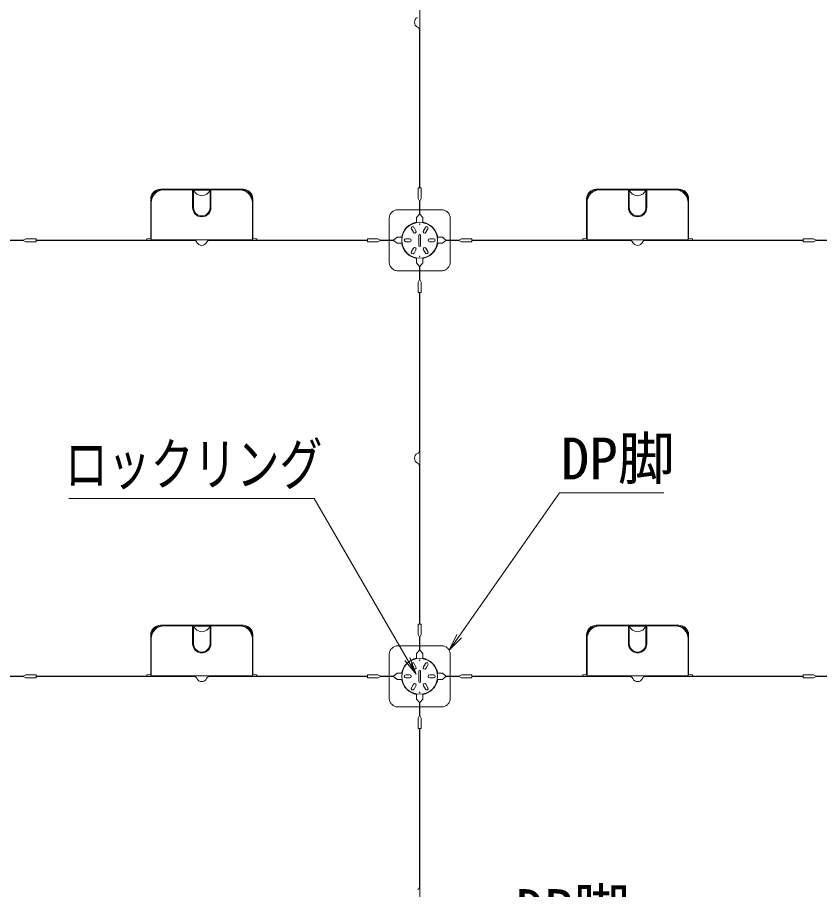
# Model space of a CAD drawing. Units: millimetres, scale not verified. Extents: x -600 to 600, y -416 to 415.
# Drawn here: x -397.1 to -259.1, y 145.4 to 295.4 of the extents above; entities that cross this region are included whole.
import ezdxf
from ezdxf.enums import TextEntityAlignment as Align

# ---------------------------------------------------------------- set-up
doc = ezdxf.new("R2010")
doc.units = ezdxf.units.MM
doc.header["$LTSCALE"] = 5
doc.linetypes.add('DASHED3', pattern=[4, 3, -1])
doc.layers.add('0-A_0', color=3, linetype='Continuous', lineweight=9)
doc.layers.add('1-5_6文字', color=2, linetype='Continuous', lineweight=9)
doc.styles.add('ＭＳ ゴシック', font='')
doc.styles.get('ＭＳ ゴシック').set_extended_font_data('MS Gothic')

# ---------------------------------------------------------------- blocks, each defined once
blk = doc.blocks.new('MLeader24')
at = {"layer": '1-5_6文字', "color": 1}
blk.add_line((-302.742, 213.654), (-285.896, 213.654), dxfattribs=at)
at = {"layer": '1-5_6文字'}
blk.add_line((-322.829, 186.557), (-321.107, 189.013), dxfattribs=at)
at = {"layer": '1-5_6文字', "color": 1}
blk.add_lwpolyline([(-321.107, 189.013), (-303.822, 213.654), (-302.742, 213.654)], dxfattribs=at)
at = {"layer": '1-5_6文字'}
blk.add_lwpolyline([(-320.697, 188.726), (-322.829, 186.557), (-321.516, 189.3)], dxfattribs=at)
at = {"layer": '1-5_6文字', "style": 'ＭＳ ゴシック'}
blk.add_text('DP脚', height=7.221, dxfattribs=at).set_placement((-303.615, 213.767), align=Align.BOTTOM_LEFT)
blk = doc.blocks.new('MLeader26')
at = {"layer": '1-5_6文字', "color": 1}
blk.add_line((-347.104, 212.681), (-388.256, 212.681), dxfattribs=at)
at = {"layer": '1-5_6文字'}
blk.add_line((-328.518, 182.443), (-330.021, 185.039), dxfattribs=at)
at = {"layer": '1-5_6文字', "color": 1}
blk.add_lwpolyline([(-330.021, 185.039), (-346.024, 212.681), (-347.104, 212.681)], dxfattribs=at)
at = {"layer": '1-5_6文字'}
blk.add_lwpolyline([(-329.589, 185.29), (-328.518, 182.443), (-330.454, 184.789)], dxfattribs=at)
at = {"layer": '1-5_6文字', "style": 'ＭＳ ゴシック', "width": 0.75}
blk.add_text('ロックリング', height=7.221, dxfattribs=at).set_placement((-388.952, 212.793), align=Align.BOTTOM_LEFT)
blk = doc.blocks.new('MLeader29')
at = {"layer": '1-5_6文字', "color": 1}
blk.add_line((-310.487, 135.976), (-293.641, 135.976), dxfattribs=at)
at = {"layer": '1-5_6文字'}
blk.add_line((-324.609, 112.326), (-323.16, 114.953), dxfattribs=at)
at = {"layer": '1-5_6文字', "color": 1}
blk.add_lwpolyline([(-323.16, 114.953), (-311.567, 135.976), (-310.487, 135.976)], dxfattribs=at)
at = {"layer": '1-5_6文字'}
blk.add_lwpolyline([(-322.722, 114.712), (-324.609, 112.326), (-323.598, 115.195)], dxfattribs=at)
at = {"layer": '1-5_6文字', "style": 'ＭＳ ゴシック'}
blk.add_text('DP脚', height=7.221, dxfattribs=at).set_placement((-311.36, 136.088), align=Align.BOTTOM_LEFT)

msp = doc.modelspace()

# ---------------------------------------------------------------- linework, layer by layer
at = {"layer": '0-A_0'}
for p, q in [((-327.86, 323.076), (-327.86, 266.076)), ((-327.92, 266.076), (-327.92, 293.254)), ((-371.84, 265.776), (-366.815, 265.776)), ((-366.965, 262.686), (-366.965, 265.626)), ((-366.815, 262.686), (-366.815, 265.626)), ((-363.965, 265.776), (-358.94, 265.776)), ((-363.965, 262.686), (-363.965, 265.626)), ((-363.815, 262.686), (-363.815, 265.626)), ((-328.16, 264.276), (-328.16, 266.076)), ((-327.92, 266.076), (-328.16, 266.076)), ((-327.86, 266.076), (-327.62, 266.076)), ((-296.84, 265.776), (-291.815, 265.776)), ((-291.965, 262.686), (-291.965, 265.626)), ((-291.815, 262.686), (-291.815, 265.626)), ((-288.965, 265.776), (-283.94, 265.776)), ((-288.965, 262.686), (-288.965, 265.626)), ((-288.815, 262.686), (-288.815, 265.626)), ((-366.965, 265.026), (-366.815, 265.026)), ((-366.965, 264.876), (-366.815, 264.876)), ((-363.965, 265.026), (-363.815, 265.026)), ((-363.965, 264.876), (-363.815, 264.876)), ((-327.905, 263.826), (-328.16, 264.276)), ((-291.965, 265.026), (-291.815, 265.026)), ((-291.965, 264.876), (-291.815, 264.876)), ((-288.965, 265.026), (-288.815, 265.026)), ((-288.965, 264.876), (-288.815, 264.876)), ((-374.09, 257.136), (-374.09, 263.526)), ((-356.69, 257.136), (-356.69, 263.526)), ((-327.905, 261.576), (-327.905, 263.826)), ((-327.875, 261.576), (-327.875, 263.826)), ((-299.09, 257.136), (-299.09, 263.526)), ((-281.69, 257.136), (-281.69, 263.526)), ((-328.415, 260.976), (-327.905, 261.576)), ((-327.365, 260.976), (-327.875, 261.576)), ((-328.415, 260.121), (-328.415, 260.976)), ((-327.365, 260.121), (-327.365, 260.976)), ((-328.973, 258.443), (-329.31, 259.027)), ((-328.531, 258.698), (-328.869, 259.282)), ((-327.248, 258.698), (-326.91, 259.282)), ((-326.806, 258.443), (-326.469, 259.027)), ((-398.39, 257.091), (-396.14, 257.091)), ((-398.39, 257.061), (-396.14, 257.061)), ((-396.14, 257.091), (-395.69, 257.346)), ((-396.14, 257.061), (-395.69, 256.806)), ((-395.69, 257.346), (-393.89, 257.346)), ((-395.69, 256.806), (-393.89, 256.806)), ((-393.89, 257.106), (-393.89, 257.346)), ((-393.89, 257.106), (-374.84, 257.106)), ((-393.89, 257.046), (-366.712, 257.046)), ((-393.89, 257.046), (-393.89, 256.806)), ((-374.84, 257.106), (-374.84, 257.346)), ((-374.09, 257.346), (-374.84, 257.346)), ((-374.09, 257.136), (-356.69, 257.136)), ((-336.89, 257.046), (-364.067, 257.046)), ((-356.69, 257.346), (-355.94, 257.346)), ((-355.94, 257.106), (-355.94, 257.346)), ((-355.94, 257.106), (-336.89, 257.106)), ((-335.09, 257.346), (-336.89, 257.346)), ((-336.89, 257.106), (-336.89, 257.346)), ((-336.89, 257.046), (-336.89, 256.806)), ((-335.09, 256.806), (-336.89, 256.806)), ((-334.64, 257.091), (-335.09, 257.346)), ((-334.64, 257.061), (-335.09, 256.806)), ((-332.39, 257.091), (-334.64, 257.091)), ((-332.39, 257.061), (-334.64, 257.061)), ((-331.79, 257.601), (-332.39, 257.091)), ((-331.79, 256.551), (-332.39, 257.061)), ((-330.907, 257.601), (-331.79, 257.601)), ((-330.907, 256.551), (-331.79, 256.551)), ((-329.615, 257.331), (-330.29, 257.331)), ((-329.615, 256.821), (-330.29, 256.821)), ((-328.04, 257.976), (-328.04, 256.176)), ((-327.74, 257.976), (-327.74, 256.176)), ((-326.165, 257.331), (-325.49, 257.331)), ((-326.165, 256.821), (-325.49, 256.821)), ((-324.873, 257.601), (-323.99, 257.601)), ((-324.873, 256.551), (-323.99, 256.551)), ((-323.99, 257.601), (-323.39, 257.091)), ((-323.99, 256.551), (-323.39, 257.061)), ((-323.39, 257.091), (-321.14, 257.091)), ((-323.39, 257.061), (-321.14, 257.061)), ((-321.14, 257.091), (-320.69, 257.346)), ((-321.14, 257.061), (-320.69, 256.806)), ((-320.69, 257.346), (-318.89, 257.346)), ((-320.69, 256.806), (-318.89, 256.806)), ((-318.89, 257.106), (-318.89, 257.346)), ((-318.89, 257.106), (-299.84, 257.106)), ((-318.89, 257.046), (-291.712, 257.046)), ((-318.89, 257.046), (-318.89, 256.806)), ((-299.84, 257.106), (-299.84, 257.346)), ((-299.09, 257.346), (-299.84, 257.346)), ((-299.09, 257.136), (-281.69, 257.136)), ((-261.89, 257.046), (-289.067, 257.046)), ((-281.69, 257.346), (-280.94, 257.346)), ((-280.94, 257.106), (-280.94, 257.346)), ((-280.94, 257.106), (-261.89, 257.106)), ((-261.89, 257.106), (-261.89, 257.346)), ((-260.09, 257.346), (-261.89, 257.346)), ((-261.89, 257.046), (-261.89, 256.806)), ((-260.09, 256.806), (-261.89, 256.806)), ((-259.64, 257.091), (-260.09, 257.346)), ((-259.64, 257.061), (-260.09, 256.806)), ((-257.39, 257.091), (-259.64, 257.091)), ((-257.39, 257.061), (-259.64, 257.061)), ((-328.973, 255.71), (-329.31, 255.125)), ((-328.531, 255.455), (-328.869, 254.87)), ((-327.248, 255.455), (-326.91, 254.87)), ((-326.806, 255.71), (-326.469, 255.125)), ((-328.415, 254.031), (-328.415, 253.176)), ((-327.365, 254.031), (-327.365, 253.176)), ((-328.415, 253.176), (-327.905, 252.576)), ((-327.905, 252.576), (-327.905, 250.326)), ((-327.365, 253.176), (-327.875, 252.576)), ((-327.875, 252.576), (-327.875, 250.326)), ((-327.875, 250.326), (-327.62, 249.876)), ((-327.62, 249.876), (-327.62, 248.076)), ((-327.92, 248.076), (-328.16, 248.076)), ((-327.92, 248.076), (-327.92, 220.899)), ((-327.86, 248.076), (-327.86, 191.076)), ((-327.86, 248.076), (-327.62, 248.076)), ((-327.92, 191.076), (-327.92, 218.254)), ((-371.84, 190.776), (-366.815, 190.776)), ((-366.965, 187.686), (-366.965, 190.626)), ((-366.815, 187.686), (-366.815, 190.626)), ((-363.965, 190.776), (-358.94, 190.776)), ((-363.965, 187.686), (-363.965, 190.626)), ((-363.815, 187.686), (-363.815, 190.626)), ((-327.92, 191.076), (-328.16, 191.076)), ((-327.86, 191.076), (-327.62, 191.076)), ((-327.62, 189.276), (-327.62, 191.076)), ((-296.84, 190.776), (-291.815, 190.776)), ((-291.965, 187.686), (-291.965, 190.626)), ((-291.815, 187.686), (-291.815, 190.626)), ((-288.965, 190.776), (-283.94, 190.776)), ((-288.965, 187.686), (-288.965, 190.626)), ((-288.815, 187.686), (-288.815, 190.626)), ((-366.965, 190.026), (-366.815, 190.026)), ((-366.965, 189.876), (-366.815, 189.876)), ((-363.965, 190.026), (-363.815, 190.026)), ((-363.965, 189.876), (-363.815, 189.876)), ((-327.875, 188.826), (-327.62, 189.276)), ((-291.965, 190.026), (-291.815, 190.026)), ((-291.965, 189.876), (-291.815, 189.876)), ((-288.965, 190.026), (-288.815, 190.026)), ((-288.965, 189.876), (-288.815, 189.876)), ((-374.09, 182.136), (-374.09, 188.526)), ((-356.69, 182.136), (-356.69, 188.526)), ((-327.905, 186.576), (-327.905, 188.826)), ((-327.875, 186.576), (-327.875, 188.826)), ((-299.09, 182.136), (-299.09, 188.526)), ((-281.69, 182.136), (-281.69, 188.526)), ((-328.415, 185.976), (-327.905, 186.576)), ((-327.365, 185.976), (-327.875, 186.576)), ((-328.415, 185.121), (-328.415, 185.976)), ((-327.365, 185.121), (-327.365, 185.976)), ((-328.973, 183.443), (-329.31, 184.027)), ((-328.531, 183.698), (-328.869, 184.282)), ((-327.248, 183.698), (-326.91, 184.282)), ((-326.806, 183.443), (-326.469, 184.027)), ((-398.39, 182.091), (-396.14, 182.091)), ((-398.39, 182.061), (-396.14, 182.061)), ((-396.14, 182.091), (-395.69, 182.346)), ((-396.14, 182.061), (-395.69, 181.806)), ((-395.69, 182.346), (-393.89, 182.346)), ((-395.69, 181.806), (-393.89, 181.806)), ((-393.89, 182.106), (-393.89, 182.346)), ((-393.89, 182.106), (-374.84, 182.106)), ((-393.89, 182.046), (-366.712, 182.046)), ((-393.89, 182.046), (-393.89, 181.806)), ((-374.84, 182.106), (-374.84, 182.346)), ((-374.09, 182.346), (-374.84, 182.346)), ((-374.09, 182.136), (-356.69, 182.136)), ((-336.89, 182.046), (-364.067, 182.046)), ((-356.69, 182.346), (-355.94, 182.346)), ((-355.94, 182.106), (-355.94, 182.346)), ((-355.94, 182.106), (-336.89, 182.106)), ((-336.89, 182.106), (-336.89, 182.346)), ((-335.09, 182.346), (-336.89, 182.346)), ((-336.89, 182.046), (-336.89, 181.806)), ((-335.09, 181.806), (-336.89, 181.806)), ((-334.64, 182.091), (-335.09, 182.346)), ((-334.64, 182.061), (-335.09, 181.806)), ((-332.39, 182.091), (-334.64, 182.091)), ((-332.39, 182.061), (-334.64, 182.061)), ((-331.79, 182.601), (-332.39, 182.091)), ((-331.79, 181.551), (-332.39, 182.061)), ((-330.907, 182.601), (-331.79, 182.601)), ((-330.907, 181.551), (-331.79, 181.551)), ((-329.615, 182.331), (-330.29, 182.331)), ((-329.615, 181.821), (-330.29, 181.821)), ((-328.04, 182.976), (-328.04, 181.176)), ((-327.74, 182.976), (-327.74, 181.176)), ((-326.165, 182.331), (-325.49, 182.331)), ((-326.165, 181.821), (-325.49, 181.821)), ((-324.873, 182.601), (-323.99, 182.601)), ((-324.873, 181.551), (-323.99, 181.551)), ((-323.99, 182.601), (-323.39, 182.091)), ((-323.99, 181.551), (-323.39, 182.061)), ((-323.39, 182.091), (-321.14, 182.091)), ((-323.39, 182.061), (-321.14, 182.061)), ((-321.14, 182.091), (-320.69, 182.346)), ((-321.14, 182.061), (-320.69, 181.806)), ((-320.69, 182.346), (-318.89, 182.346)), ((-320.69, 181.806), (-318.89, 181.806)), ((-318.89, 182.106), (-318.89, 182.346)), ((-318.89, 182.106), (-299.84, 182.106)), ((-318.89, 182.046), (-291.712, 182.046)), ((-318.89, 182.046), (-318.89, 181.806)), ((-299.84, 182.106), (-299.84, 182.346)), ((-299.09, 182.346), (-299.84, 182.346)), ((-299.09, 182.136), (-281.69, 182.136)), ((-261.89, 182.046), (-289.067, 182.046)), ((-281.69, 182.346), (-280.94, 182.346)), ((-280.94, 182.106), (-280.94, 182.346)), ((-280.94, 182.106), (-261.89, 182.106)), ((-260.09, 182.346), (-261.89, 182.346)), ((-261.89, 182.106), (-261.89, 182.346)), ((-261.89, 182.046), (-261.89, 181.806)), ((-260.09, 181.806), (-261.89, 181.806)), ((-259.64, 182.091), (-260.09, 182.346)), ((-259.64, 182.061), (-260.09, 181.806)), ((-257.39, 182.091), (-259.64, 182.091)), ((-257.39, 182.061), (-259.64, 182.061)), ((-328.973, 180.71), (-329.31, 180.125)), ((-328.531, 180.455), (-328.869, 179.87)), ((-327.248, 180.455), (-326.91, 179.87)), ((-326.806, 180.71), (-326.469, 180.125)), ((-328.415, 179.031), (-328.415, 178.176)), ((-327.365, 179.031), (-327.365, 178.176)), ((-328.415, 178.176), (-327.905, 177.576)), ((-327.905, 177.576), (-327.905, 175.326)), ((-327.365, 178.176), (-327.875, 177.576)), ((-327.875, 177.576), (-327.875, 175.326)), ((-327.905, 175.326), (-328.16, 174.876)), ((-328.16, 174.876), (-328.16, 173.076)), ((-327.875, 175.326), (-327.62, 174.876)), ((-327.62, 174.876), (-327.62, 173.076)), ((-327.92, 173.076), (-328.16, 173.076)), ((-327.92, 173.076), (-327.92, 145.899)), ((-327.86, 173.076), (-327.86, 116.076)), ((-327.86, 173.076), (-327.62, 173.076))]:
    msp.add_line(p, q, dxfattribs=at)
at = {"layer": '0-A_0', "color": 2}
for p, q in [((-372.515, 265.851), (-358.265, 265.851)), ((-372.515, 265.701), (-372.416, 265.701)), ((-366.788, 265.701), (-363.991, 265.701)), ((-358.265, 265.701), (-358.364, 265.701)), ((-297.515, 265.851), (-283.265, 265.851)), ((-297.515, 265.701), (-297.416, 265.701)), ((-291.788, 265.701), (-288.991, 265.701)), ((-283.265, 265.701), (-283.364, 265.701)), ((-374.165, 257.346), (-374.165, 264.201)), ((-374.015, 264.102), (-374.015, 264.201)), ((-356.765, 264.102), (-356.765, 264.201)), ((-356.615, 257.346), (-356.615, 264.201)), ((-299.165, 257.346), (-299.165, 264.201)), ((-299.015, 264.102), (-299.015, 264.201)), ((-281.765, 264.102), (-281.765, 264.201)), ((-281.615, 257.346), (-281.615, 264.201)), ((-372.515, 190.851), (-358.265, 190.851)), ((-372.515, 190.701), (-372.416, 190.701)), ((-366.788, 190.701), (-363.991, 190.701)), ((-358.265, 190.701), (-358.364, 190.701)), ((-297.515, 190.851), (-283.265, 190.851)), ((-297.515, 190.701), (-297.416, 190.701)), ((-291.788, 190.701), (-288.991, 190.701)), ((-283.265, 190.701), (-283.364, 190.701)), ((-374.165, 182.346), (-374.165, 189.201)), ((-374.015, 189.102), (-374.015, 189.201)), ((-356.765, 189.102), (-356.765, 189.201)), ((-356.615, 182.346), (-356.615, 189.201)), ((-299.165, 182.346), (-299.165, 189.201)), ((-299.015, 189.102), (-299.015, 189.201)), ((-281.765, 189.102), (-281.765, 189.201)), ((-281.615, 182.346), (-281.615, 189.201))]:
    msp.add_line(p, q, dxfattribs=at)
at = {"layer": '0-A_0', "color": 2, "linetype": 'DASHED3'}
for p, q in [((-324.14, 262.326), (-331.64, 262.326)), ((-333.14, 253.326), (-333.14, 260.826)), ((-322.64, 253.326), (-322.64, 260.826)), ((-324.14, 251.826), (-331.64, 251.826)), ((-324.14, 187.326), (-331.64, 187.326)), ((-333.14, 178.326), (-333.14, 185.826)), ((-322.64, 178.326), (-322.64, 185.826)), ((-324.14, 176.826), (-331.64, 176.826))]:
    msp.add_line(p, q, dxfattribs=at)
at = {"layer": '0-A_0'}
for points in [[(-327.875, 263.826), (-327.62, 264.276), (-327.62, 266.076)], [(-327.905, 250.326), (-328.16, 249.876), (-328.16, 248.076)], [(-327.905, 188.826), (-328.16, 189.276), (-328.16, 191.076)]]:
    msp.add_lwpolyline(points, dxfattribs=at)
for centre, radius in [((-327.89, 257.076), 3.09), ((-327.89, 259.851), 0.0433), ((-327.89, 254.301), 0.0433), ((-327.89, 182.076), 3.09), ((-327.89, 184.851), 0.0433), ((-327.89, 179.301), 0.0433)]:
    msp.add_circle(centre, radius, dxfattribs=at)
for centre, radius, start, end in [((-327.89, 294.576), 0.9, 113.31796, 246.68204), ((-328.46, 293.254), 0.54, 0, 66.68204), ((-371.84, 263.526), 2.25, 90, 180), ((-366.89, 265.626), 0.075, 0, 180), ((-365.39, 266.245), 1.5, 198.19487, 341.80513), ((-363.89, 265.626), 0.075, 0, 180), ((-358.94, 263.526), 2.25, 0, 90), ((-296.84, 263.526), 2.25, 90, 180), ((-291.89, 265.626), 0.075, 0, 180), ((-290.39, 266.245), 1.5, 198.19487, 341.80513), ((-288.89, 265.626), 0.075, 0, 180), ((-283.94, 263.526), 2.25, 0, 90), ((-365.39, 262.686), 1.575, 180, 0), ((-365.39, 262.686), 1.425, 180, 0), ((-290.39, 262.686), 1.575, 180, 0), ((-290.39, 262.686), 1.425, 180, 0), ((-329.09, 259.155), 0.255, 30, 210), ((-328.752, 258.57), 0.255, 210, 30), ((-327.89, 257.976), 0.15, 0, 180), ((-327.027, 258.57), 0.255, 150, 330), ((-326.69, 259.155), 0.255, 330, 150), ((-366.712, 256.506), 0.54, 23.31796, 90), ((-365.39, 257.076), 0.9, 203.31796, 336.68204), ((-364.067, 256.506), 0.54, 90, 156.68204), ((-330.29, 257.076), 0.255, 90, 270), ((-329.615, 257.076), 0.255, 270, 90), ((-326.165, 257.076), 0.255, 90, 270), ((-325.49, 257.076), 0.255, 270, 90), ((-291.712, 256.506), 0.54, 23.31796, 90), ((-290.39, 257.076), 0.9, 203.31796, 336.68204), ((-289.067, 256.506), 0.54, 90, 156.68204), ((-329.09, 254.998), 0.255, 150, 330), ((-328.752, 255.582), 0.255, 330, 150), ((-327.89, 256.176), 0.15, 180, 0), ((-327.027, 255.582), 0.255, 30, 210), ((-326.69, 254.998), 0.255, 210, 30), ((-328.46, 220.899), 0.54, 293.31796, 0), ((-327.89, 219.576), 0.9, 113.31796, 246.68204), ((-328.46, 218.254), 0.54, 0, 66.68204), ((-371.84, 188.526), 2.25, 90, 180), ((-366.89, 190.626), 0.075, 0, 180), ((-365.39, 191.245), 1.5, 198.19487, 341.80513), ((-363.89, 190.626), 0.075, 0, 180), ((-358.94, 188.526), 2.25, 0, 90), ((-296.84, 188.526), 2.25, 90, 180), ((-291.89, 190.626), 0.075, 0, 180), ((-290.39, 191.245), 1.5, 198.19487, 341.80513), ((-288.89, 190.626), 0.075, 0, 180), ((-283.94, 188.526), 2.25, 0, 90), ((-365.39, 187.686), 1.575, 180, 0), ((-365.39, 187.686), 1.425, 180, 0), ((-290.39, 187.686), 1.575, 180, 0), ((-290.39, 187.686), 1.425, 180, 0), ((-329.09, 184.155), 0.255, 30, 210), ((-328.752, 183.57), 0.255, 210, 30), ((-327.89, 182.976), 0.15, 0, 180), ((-327.027, 183.57), 0.255, 150, 330), ((-326.69, 184.155), 0.255, 330, 150), ((-366.712, 181.506), 0.54, 23.31796, 90), ((-365.39, 182.076), 0.9, 203.31796, 336.68204), ((-364.067, 181.506), 0.54, 90, 156.68204), ((-330.29, 182.076), 0.255, 90, 270), ((-329.615, 182.076), 0.255, 270, 90), ((-326.165, 182.076), 0.255, 90, 270), ((-325.49, 182.076), 0.255, 270, 90), ((-291.712, 181.506), 0.54, 23.31796, 90), ((-290.39, 182.076), 0.9, 203.31796, 336.68204), ((-289.067, 181.506), 0.54, 90, 156.68204), ((-329.09, 179.998), 0.255, 150, 330), ((-328.752, 180.582), 0.255, 330, 150), ((-327.89, 181.176), 0.15, 180, 0), ((-327.027, 180.582), 0.255, 30, 210), ((-326.69, 179.998), 0.255, 210, 30), ((-328.46, 145.899), 0.54, 293.31796, 0)]:
    msp.add_arc(centre, radius, start, end, dxfattribs=at)
at = {"layer": '0-A_0', "color": 2}
for centre, radius, start, end in [((-372.515, 264.201), 1.65, 90, 180), ((-372.515, 264.201), 1.5, 90, 180), ((-358.265, 264.201), 1.65, 360, 90), ((-358.265, 264.201), 1.5, 360, 90), ((-297.515, 264.201), 1.65, 90, 180), ((-297.515, 264.201), 1.5, 90, 180), ((-283.265, 264.201), 1.65, 360, 90), ((-283.265, 264.201), 1.5, 360, 90), ((-327.89, 257.076), 3.15, 99.59407, 170.40593), ((-327.89, 257.076), 3.15, 9.59407, 80.40593), ((-327.89, 257.076), 3.15, 189.59407, 260.40593), ((-327.89, 257.076), 3.15, 279.59407, 350.40593), ((-372.515, 189.201), 1.65, 90, 180), ((-372.515, 189.201), 1.5, 90, 180), ((-358.265, 189.201), 1.65, 360, 90), ((-358.265, 189.201), 1.5, 360, 90), ((-297.515, 189.201), 1.65, 90, 180), ((-297.515, 189.201), 1.5, 90, 180), ((-283.265, 189.201), 1.65, 360, 90), ((-283.265, 189.201), 1.5, 360, 90), ((-327.89, 182.076), 3.15, 99.59407, 170.40593), ((-327.89, 182.076), 3.15, 9.59407, 80.40593), ((-327.89, 182.076), 3.15, 189.59407, 260.40593), ((-327.89, 182.076), 3.15, 279.59407, 350.40593)]:
    msp.add_arc(centre, radius, start, end, dxfattribs=at)
at = {"layer": '0-A_0', "color": 2, "linetype": 'DASHED3'}
for centre, start, end in [((-331.64, 260.826), 90, 180), ((-324.14, 260.826), 0, 90), ((-331.64, 253.326), 180, 270), ((-324.14, 253.326), 270, 0), ((-331.64, 185.826), 90, 180), ((-324.14, 185.826), 0, 90), ((-331.64, 178.326), 180, 270), ((-324.14, 178.326), 270, 0)]:
    msp.add_arc(centre, 1.5, start, end, dxfattribs=at)

# ---------------------------------------------------------------- block references
at = {"layer": '1-5_6文字'}
for name in ['MLeader24', 'MLeader26', 'MLeader29']:
    msp.add_blockref(name, (0, 0), dxfattribs=at)

doc.saveas('drawing.dxf')
